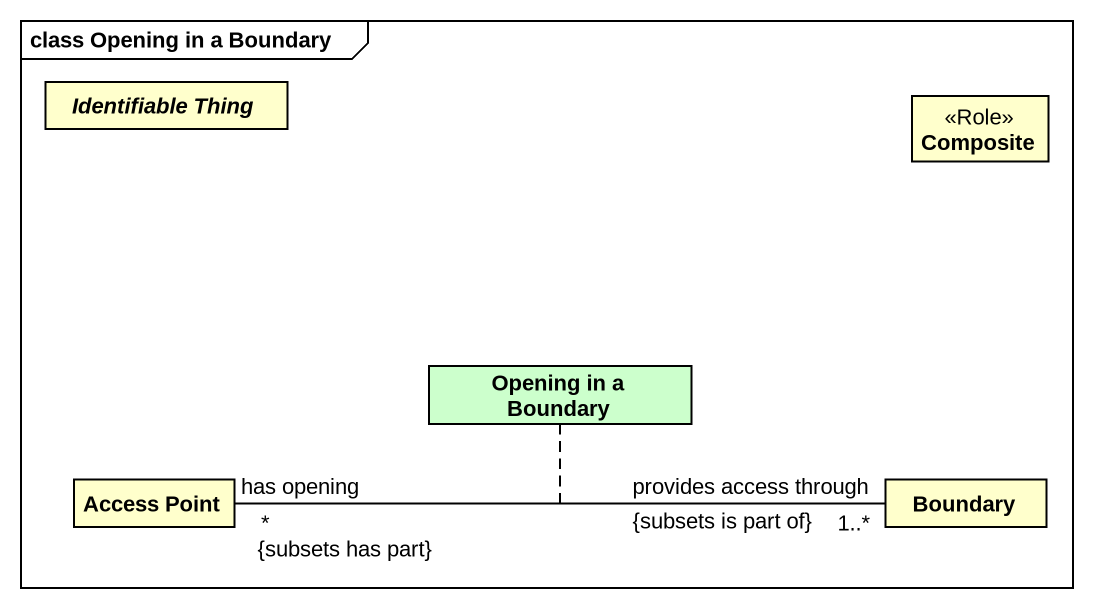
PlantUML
@startuml
mainframe class Opening in a Boundary
hide circle
hide empty members
abstract class "Identifiable Thing" as Identifiable_Thing
class Composite <<Role>> #FFFFCC
class "Opening in a Boundary" as Opening_in_a_Boundary #CCFFCC
class "Access Point" as Access_Point
class "Boundary" as Boundary_
Access_Point "has opening\n*\n{subsets has part}" -right- "provides access through\n1..*\n{subsets is part of}" Boundary_
(Access_Point, Boundary_) .. Opening_in_a_Boundary
@enduml
